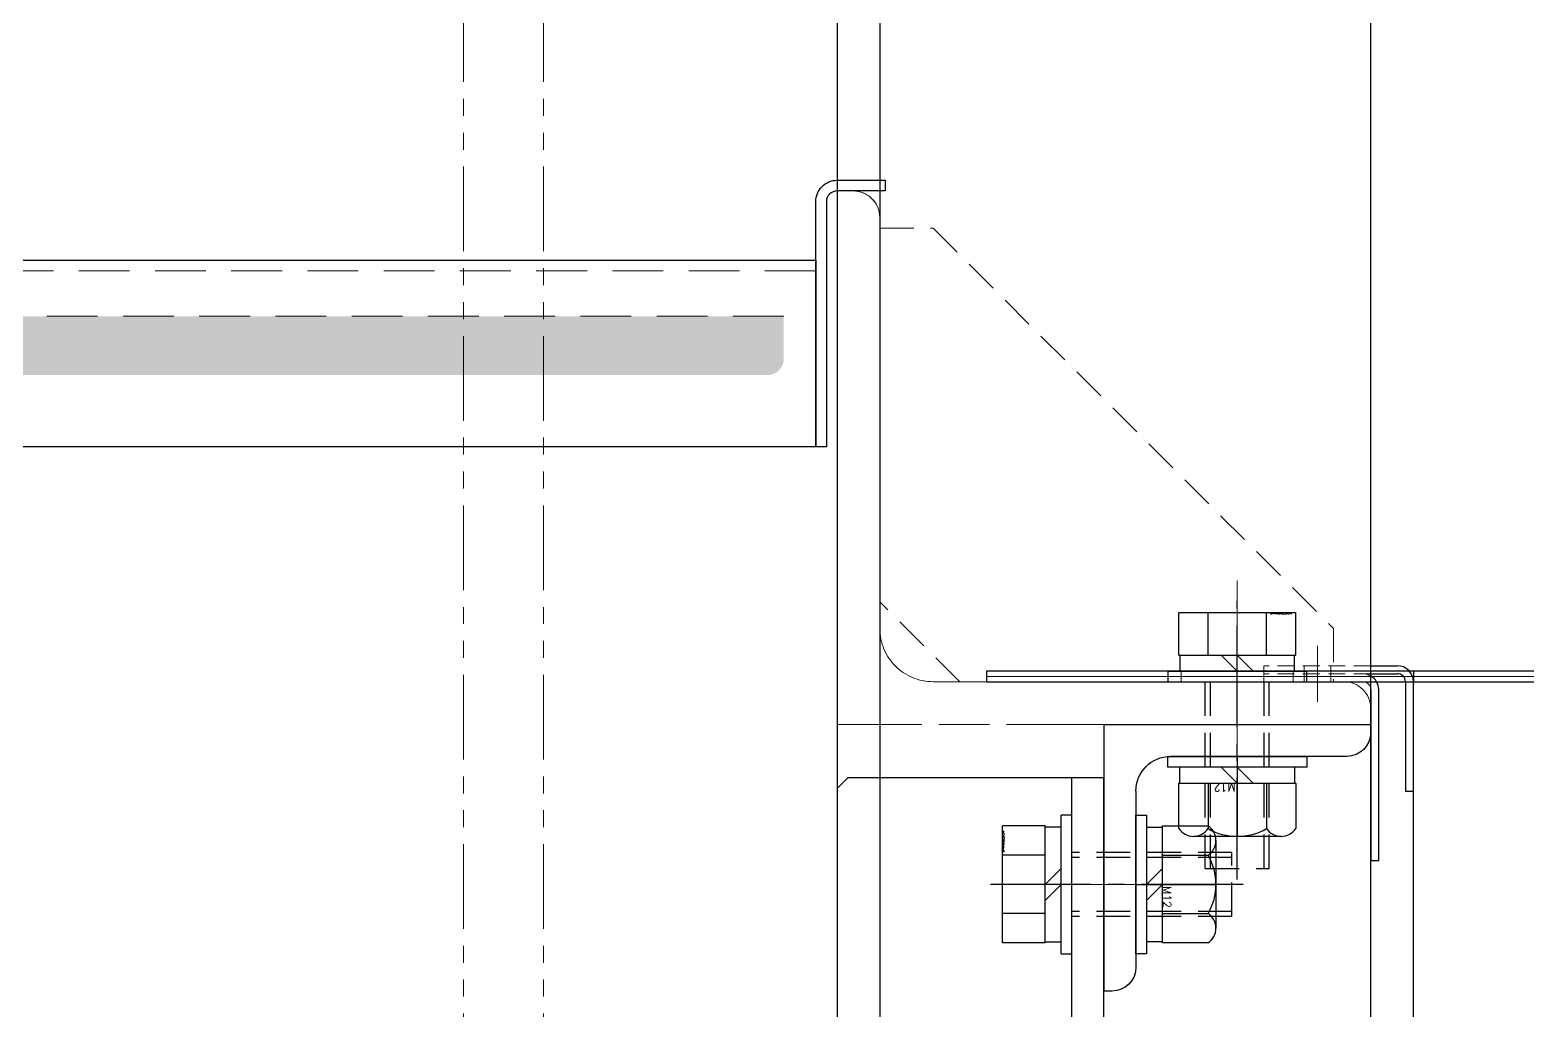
# Model space of a CAD drawing. Header units: millimetres. Extents: x 0 to 51411, y 0 to 16902.
# Drawn here: x 5278.2 to 5558.8, y 12394.1 to 12577.8 of the extents above; entities that cross this region are included whole.
import ezdxf

# ---------------------------------------------------------------- set-up
doc = ezdxf.new("R2010")
doc.units = ezdxf.units.MM
for name, pattern in [('CENTER2', [28.575, 19.05, -3.175, 3.175, -3.175]), ('HIDDEN', [9.525, 6.35, -3.175]), ('HIDDEN2', [4.7625, 3.175, -1.5875]), ('PHANTOM2', [31.75, 15.875, -3.175, 3.175, -3.175, 3.175, -3.175])]:
    doc.linetypes.add(name, pattern=pattern)
for name, color, linetype, lineweight in [('01_外形線', 7, 'Continuous', 25), ('03_かくれ線', 6, 'HIDDEN2', 13), ('04_中心線', 1, 'CENTER2', 9), ('05_CENTER', 4, 'CENTER2', 13), ('06_PHANTOM', 2, 'PHANTOM2', 13)]:
    doc.layers.add(name, color=color, linetype=linetype, lineweight=lineweight)
doc.layers.add('10_DRAFT', color=8, linetype='Continuous', lineweight=0, plot=False)
doc.layers.add('10_補助線', color=8, linetype='Continuous', lineweight=13, plot=False)
doc.styles.add('KSS_TXT', font='txt.shx', dxfattribs={"bigfont": 'extfont2.shx'})
doc.styles.add('KSS_TXT_L', font='txt.shx', dxfattribs={"height": 9, "bigfont": 'extfont2.shx'})

# ---------------------------------------------------------------- blocks, each defined once
blk = doc.blocks.new('A$C448B04A9_1_1_1')
at = {"color": 0}
for p, q in [((3, 100), (0, 100)), ((0, 0), (0, 100)), ((8, 18), (8, 95)), ((95, 8), (18, 8)), ((100, 3), (100, 0)), ((0, 0), (100, 0))]:
    blk.add_line(p, q, dxfattribs=at)
for centre, radius, start, end in [((3, 95), 5, 0, 90), ((18, 18), 10, 180, 270), ((95, 3), 5, 0, 90)]:
    blk.add_arc(centre, radius, start, end, dxfattribs=at)
blk = doc.blocks.new('A$C365C4D5C_1_1')
at = {"color": 0}
blk.add_line((-6, -30), (-6, 610), dxfattribs=at)
blk.add_lwpolyline([(-48, -30), (0, -30), (0, 610), (-48, 610), (-50, 608), (-50, -28)], close=True, dxfattribs=at)
at = {"layer": '05_CENTER'}
blk.add_line((8.14, 590), (-14.23, 590), dxfattribs=at)
blk = doc.blocks.new('A$C13E861D8_1_1')
at = {"color": 0}
for p, q in [((1.5, 50), (0, 50)), ((0, 0), (0, 50)), ((6, 12.5), (6, 45.5)), ((45.5, 6), (12.5, 6)), ((0, 0), (50, 0)), ((50, 1.5), (50, 0))]:
    blk.add_line(p, q, dxfattribs=at)
for centre, radius, start, end in [((1.5, 45.5), 4.5, 0, 90), ((12.5, 12.5), 6.5, 180, 270), ((45.5, 1.5), 4.5, 0, 90)]:
    blk.add_arc(centre, radius, start, end, dxfattribs=at)
blk = doc.blocks.new('A$C5EBE3137_1_1')
at = {"layer": '05_CENTER'}
for p, q in [((-5.49, 30), (11.61, 30)), ((25, 11.49), (25, -5.61))]:
    blk.add_line(p, q, dxfattribs=at)
blk.add_blockref('A$C13E861D8_1_1', (0, 0))
blk = doc.blocks.new('A$C1819430B_1_1')
at = {"color": 0, "linetype": 'CENTER2'}
blk.add_line((0, -32.11), (0, 15.28), dxfattribs=at)
at = {"color": 0}
for p, q in [((-10.97, 13), (10.97, 13)), ((-10.97, 5), (-10.97, 13)), ((-5.48, 5), (-5.48, 13)), ((5.48, 5), (5.48, 13)), ((10.97, 5), (10.97, 13)), ((-10.97, 5), (10.97, 5)), ((-10.75, 5), (-10.75, 2)), ((0, 2), (-3, 5)), ((0, 5), (3, 2)), ((10.75, 2), (10.75, 5)), ((-13, 2), (13, 2)), ((-13, 2), (-13, 0)), ((-13, 0), (13, 0)), ((13, 0), (13, 2))]:
    blk.add_line(p, q, dxfattribs=at)
at = {"color": 0, "linetype": 'HIDDEN'}
for p, q in [((-6, -30), (-6, 0)), ((-5.05, -30), (-5.05, 0)), ((5.05, -30), (5.05, 0)), ((6, -30), (6, 0)), ((-6, -30), (6, -30))]:
    blk.add_line(p, q, dxfattribs=at)
at = {"layer": '10_DRAFT', "style": 'KSS_TXT_L'}
blk.add_text('BT-M12x35L,SW,PW', height=0.3, dxfattribs=at).set_placement((6.07, 12.66))
blk = doc.blocks.new('M12Nza_1_1_1')
at = {"color": 0}
for p, q in [((-8.21, 15), (8.21, 15)), ((-10.95, 5), (-10.95, 13.53)), ((-5.47, 5), (-5.47, 13.53)), ((5.48, 5), (5.48, 13.53)), ((10.95, 13.53), (10.95, 5)), ((10.95, 5), (-10.95, 5)), ((-10.75, 2), (-10.75, 5)), ((0, 2), (-3, 5)), ((0, 5), (3, 2)), ((10.75, 5), (10.75, 2))]:
    blk.add_line(p, q, dxfattribs=at)
at = {"color": 0, "linetype": 'CENTER2'}
blk.add_line((0, 0), (0, 15), dxfattribs=at)
at = {"color": 0}
blk.add_lwpolyline([(-13, 2), (13, 2), (13, 0), (-13, 0)], close=True, dxfattribs=at)
for centre, radius, start, end in [((-8.21, 11.71), 3.29, 33.626, 146.374), ((0, 4.05), 10.95, 60, 120), ((8.21, 11.71), 3.29, 33.626, 146.374)]:
    blk.add_arc(centre, radius, start, end, dxfattribs=at)
at = {"layer": '10_DRAFT', "style": 'KSS_TXT'}
blk.add_text('M12', height=1.5, dxfattribs=at).set_placement((0.31, 5.09))
blk = doc.blocks.new('A$C15646C67_1_1_1')
at = {"color": 0, "linetype": 'CENTER2'}
blk.add_line((0, -37.07), (0, 15.08), dxfattribs=at)
at = {"color": 0}
for p, q in [((-10.97, 13), (10.97, 13)), ((-10.97, 5), (-10.97, 13)), ((-5.48, 5), (-5.48, 13)), ((5.48, 5), (5.48, 13)), ((10.97, 5), (10.97, 13)), ((-10.97, 5), (10.97, 5)), ((-10.75, 5), (-10.75, 2)), ((0, 2), (-3, 5)), ((0, 5), (3, 2)), ((10.75, 2), (10.75, 5)), ((-13, 2), (13, 2)), ((-13, 2), (-13, 0)), ((-13, 0), (13, 0)), ((13, 0), (13, 2))]:
    blk.add_line(p, q, dxfattribs=at)
at = {"color": 0, "linetype": 'HIDDEN'}
for p, q in [((-6, -35), (-6, 0)), ((-5.05, -35), (-5.05, 0)), ((5.05, -35), (5.05, 0)), ((6, -35), (6, 0)), ((-6, -35), (6, -35))]:
    blk.add_line(p, q, dxfattribs=at)
at = {"layer": '10_DRAFT', "style": 'KSS_TXT_L'}
blk.add_text('BT-M12x40L,SW,PW', height=0.3, dxfattribs=at).set_placement((6.26, 12.66))

msp = doc.modelspace()

# ---------------------------------------------------------------- hatches: boundary and pattern name
at = {"layer": '03_かくれ線', "transparency": 33554495}
h = msp.add_hatch(color=256, dxfattribs=at)
h.dxf.hatch_style = 1
h.paths.add_polyline_path([(4434.467, 12524.14), (5419.467, 12524.14), (5419.467, 12516.14, -0.4142136), (5416.467, 12513.14), (4762.467, 12513.14, -0.4142136), (4759.467, 12516.14, -0.4142136), (4756.467, 12513.14), (4429.467, 12513.14), (4429.467, 12519.14)])

# ---------------------------------------------------------------- linework, layer by layer
at = {"layer": '01_外形線'}
for p, q in [((5429.467, 12827.64), (5429.467, 11613.64)), ((5437.467, 12827.64), (5437.467, 11613.64)), ((5529.467, 11613.64), (5529.467, 12817.64)), ((5529.467, 12458.64), (5534.467, 12458.64)), ((5529.467, 12458.64), (5534.467, 12458.64)), ((5529.467, 12457.14), (5534.467, 12457.14)), ((5529.467, 12457.14), (5534.467, 12457.14)), ((5535.967, 12455.64), (5535.967, 12435.14)), ((5535.967, 12455.64), (5535.967, 12435.14)), ((5537.467, 12435.14), (5537.467, 12455.64)), ((5537.467, 12435.14), (5537.467, 12455.64)), ((5529.467, 12454.14), (5529.467, 12422.14)), ((5529.467, 12454.14), (5529.467, 12422.14)), ((5530.967, 12422.14), (5530.967, 12454.14)), ((5530.967, 12422.14), (5530.967, 12454.14)), ((5535.967, 12435.14), (5537.467, 12435.14)), ((5535.967, 12435.14), (5537.467, 12435.14)), ((5529.467, 12422.14), (5530.967, 12422.14)), ((5529.467, 12422.14), (5530.967, 12422.14))]:
    msp.add_line(p, q, dxfattribs=at)
at = {"layer": '01_外形線', "color": 2}
msp.add_line((5537.467, 12457.64), (5537.467, 12455.64), dxfattribs=at)
at = {"layer": '01_外形線'}
msp.add_lwpolyline([(5427.467, 12499.64), (5425.467, 12499.64), (5425.467, 12545.64, -0.4142136), (5429.467, 12549.64), (5438.467, 12549.64), (5438.467, 12547.64), (5429.467, 12547.64, 0.4142136), (5427.467, 12545.64)], format="xyb", close=True, dxfattribs=at)
msp.add_lwpolyline([(3433.467, 12499.64), (3433.467, 12534.64), (5425.467, 12534.64), (5425.467, 12499.64), (3433.467, 12499.64)], dxfattribs=at)
at = {"layer": '01_外形線', "color": 2}
msp.add_lwpolyline([(5835.81, 12455.64, -0.1989124), (5837.224, 12455.054), (6041.114, 12251.165), (6042.528, 12252.579), (5838.639, 12456.469, 0.1989124), (5835.81, 12457.64), (5537.467, 12457.64), (5457.467, 12457.64), (5457.467, 12455.64), (5537.467, 12455.64)], format="xyb", close=True, dxfattribs=at)
msp.add_lwpolyline([(5727.467, 12213.64), (5537.467, 12213.64), (5537.467, 12455.64), (5835.396, 12455.64, -0.1989124), (5837.517, 12454.762), (6037.467, 12254.812), (6037.467, 11887.64), (6034.467, 11887.64), (6034.467, 11779.64), (5537.467, 11779.64), (5537.467, 12163.64), (5652.972, 12163.64, 0.3563944), (5677.467, 12143.64), (5727.467, 12143.64, 0.4142192), (5752.467, 12168.64), (5752.467, 12188.64, 0.4142136), (5727.467, 12213.64)], format="xyb", dxfattribs=at)
at = {"layer": '01_外形線'}
for centre, radius, end in [((5534.467, 12455.64), 3, 90), ((5534.467, 12455.64), 3, 90), ((5527.967, 12454.14), 3, 60), ((5527.967, 12454.14), 3, 60), ((5534.467, 12455.64), 1.5, 90), ((5534.467, 12455.64), 1.5, 90)]:
    msp.add_arc(centre, radius, 0, end, dxfattribs=at)
at = {"layer": '03_かくれ線', "ltscale": 3}
for p, q in [((5429.467, 12447.64), (5429.467, 12547.64)), ((5429.467, 12547.64), (5432.467, 12547.64)), ((5437.467, 12542.64), (5437.467, 12465.64)), ((5425.467, 12532.64), (3433.467, 12532.64)), ((5524.467, 12455.64), (5447.467, 12455.64)), ((5529.467, 12450.64), (5529.467, 12447.64)), ((5529.467, 12447.64), (5429.467, 12447.64))]:
    msp.add_line(p, q, dxfattribs=at)
at = {"layer": '03_かくれ線', "color": 2, "ltscale": 3}
for p, q in [((5493.967, 12457.64), (5493.967, 12455.64)), ((5514.967, 12457.64), (5514.967, 12455.64))]:
    msp.add_line(p, q, dxfattribs=at)
at = {"layer": '03_かくれ線'}
for p, q in [((5529.467, 12458.64), (5509.467, 12458.64)), ((5529.467, 12458.64), (5509.467, 12458.64)), ((5509.467, 12458.64), (5509.467, 12457.14)), ((5516.967, 12458.64), (5516.967, 12457.14)), ((5516.967, 12458.64), (5516.967, 12457.14)), ((5521.967, 12458.64), (5521.967, 12457.14)), ((5521.967, 12458.64), (5521.967, 12457.14)), ((5529.467, 12457.14), (5509.467, 12457.14)), ((5529.467, 12457.14), (5509.467, 12457.14)), ((5509.467, 12457.14), (5509.467, 12455.64)), ((5509.467, 12455.64), (5527.967, 12455.64)), ((5509.467, 12455.64), (5527.967, 12455.64)), ((5516.967, 12457.14), (5516.967, 12455.64)), ((5516.967, 12457.14), (5516.967, 12455.64)), ((5521.967, 12457.14), (5521.967, 12455.64)), ((5521.967, 12457.14), (5521.967, 12455.64))]:
    msp.add_line(p, q, dxfattribs=at)
at = {"layer": '03_かくれ線', "ltscale": 2}
msp.add_lwpolyline([(5437.467, 12470.64), (5437.467, 12540.64), (5447.467, 12540.64), (5522.467, 12465.64), (5522.467, 12455.64), (5452.467, 12455.64), (5437.467, 12470.64)], dxfattribs=at)
at = {"layer": '03_かくれ線', "ltscale": 3}
msp.add_lwpolyline([(5419.467, 12524.14), (4434.467, 12524.14), (4429.467, 12519.14), (4429.467, 12513.14)], dxfattribs=at)
for centre, radius, start, end in [((5432.467, 12542.64), 5, 0, 94.03841), ((5447.467, 12465.64), 10, 180, 270), ((5524.467, 12450.64), 5, 360, 90)]:
    msp.add_arc(centre, radius, start, end, dxfattribs=at)
at = {"layer": '03_かくれ線'}
for radius, start in [(3, 60), (3, 60), (1.5, 0), (1.5, 0)]:
    msp.add_arc((5527.967, 12454.14), radius, start, 90, dxfattribs=at)
at = {"layer": '04_中心線', "color": 2}
msp.add_line((5504.467, 12474.583), (5504.467, 12439.197), dxfattribs=at)
at = {"layer": '04_中心線'}
msp.add_line((5519.467, 12462.39), (5519.467, 12451.89), dxfattribs=at)
msp.add_line((5519.467, 12462.39), (5519.467, 12451.89), dxfattribs=at)
at = {"layer": '06_PHANTOM', "transparency": 33554559}
for p, q in [((5359.467, 12933.188), (5359.467, 11645.764)), ((5374.467, 12933.188), (5374.467, 11645.764))]:
    msp.add_line(p, q, dxfattribs=at)
at = {"layer": '10_補助線', "color": 2}
msp.add_line((5457.467, 12456.64), (5835.81, 12456.64), dxfattribs=at)

# ---------------------------------------------------------------- block references
for name, p in [('A$C15646C67_1_1_1', (5504.467, 12455.64)), ('A$C365C4D5C_1_1', (5479.467, 11827.64))]:
    msp.add_blockref(name, p)
at = {"xscale": -1, "rotation": 180}
msp.add_blockref('A$C5EBE3137_1_1', (5479.467, 12447.64), dxfattribs=at)
for name, p, rotation in [('M12Nza_1_1_1', (5504.467, 12441.64), 180), ('A$C1819430B_1_1', (5473.467, 12417.64), 90), ('M12Nza_1_1_1', (5485.467, 12417.64), 270)]:
    msp.add_blockref(name, p, dxfattribs=dict(rotation=rotation))
at = {"layer": '06_PHANTOM'}
msp.add_blockref('A$C448B04A9_1_1_1', (5429.467, 12447.64), dxfattribs=at)

doc.saveas('drawing.dxf')
